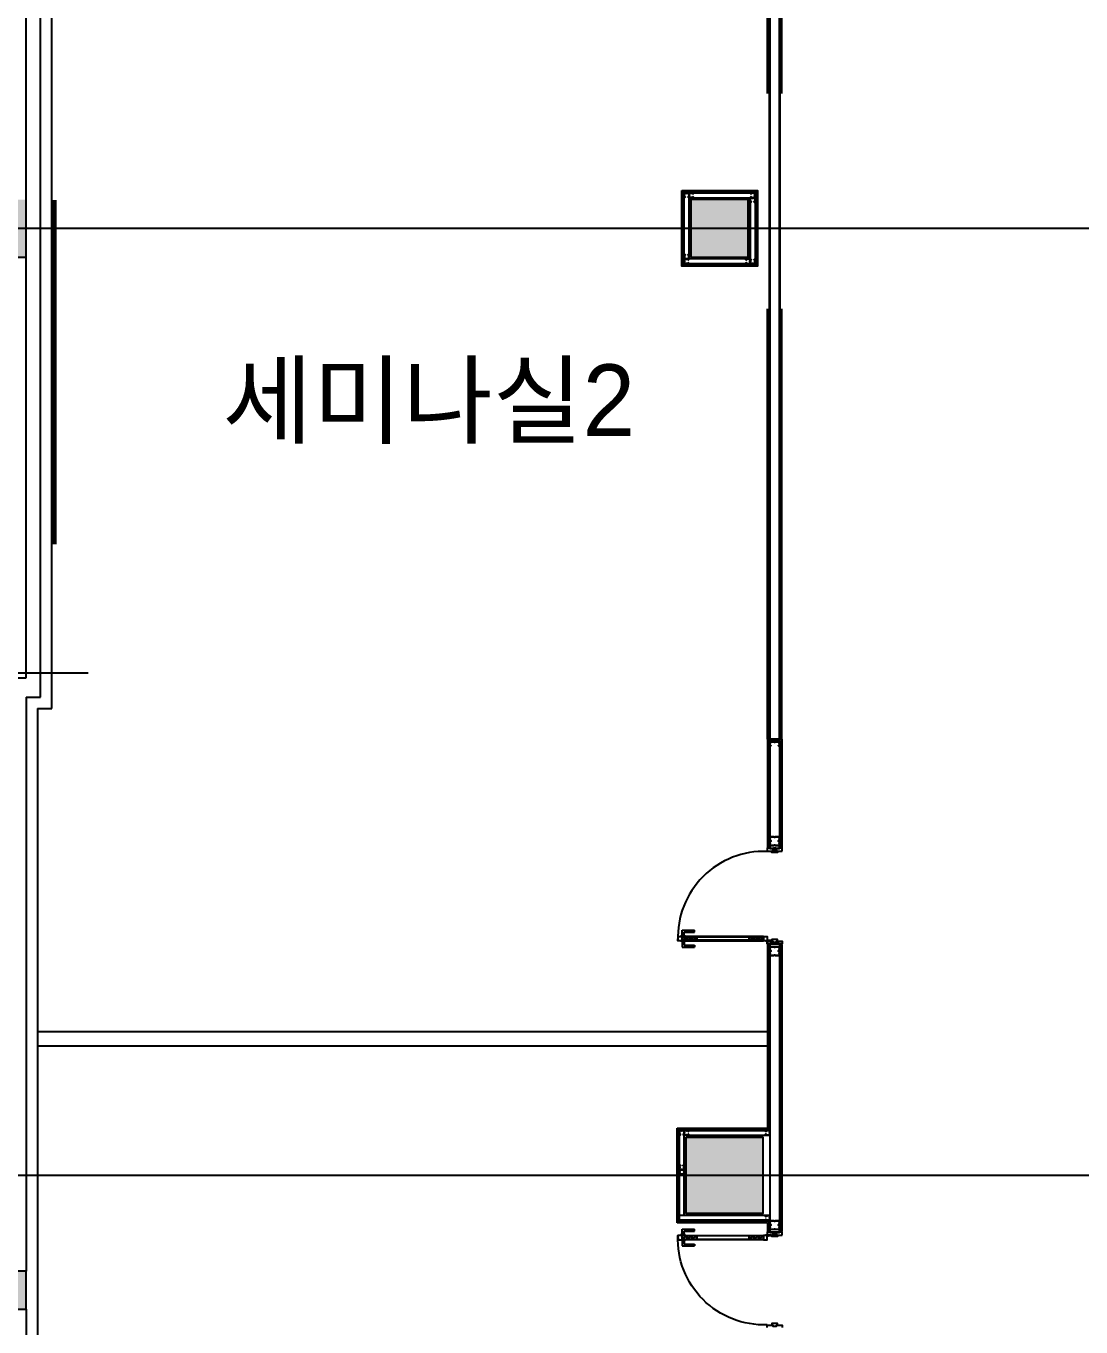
# Model space of a CAD drawing. Header units: metres. Extents: x 630750 to 860239, y 578133 to 726633.
# Drawn here: x 681554 to 692581, y 657725 to 671325 of the extents above; entities that cross this region are included whole.
import ezdxf

# ---------------------------------------------------------------- set-up
doc = ezdxf.new("R2010")
doc.units = ezdxf.units.M
doc.header["$LTSCALE"] = 300
for name, pattern in [('Dashed', [0.75, 0.5, -0.25]), ('DASHED2', [0.375, 0.25, -0.125]), ('HIDDEN', [2, 1, -1]), ('업무시설_xr-base$0$CONTINOUS', [0])]:
    doc.linetypes.add(name, pattern=pattern)
for name, color, linetype in [('A-CEN-1', 1, 'Continuous'), ('A-CON', 2, 'Continuous'), ('A-TXT', 3, 'Continuous'), ('A-WAL-BLK', 3, 'Continuous'), ('A-WAL-DW', 7, 'Continuous'), ('A-WALL-CONC', 2, 'Continuous'), ('F-DOOR_FRAME', 4, 'Continuous'), ('KUK-DOOR', 4, 'Continuous'), ('KUK-DOOR-FRAME', 4, 'Continuous'), ('KUK-DRYWALL', 4, 'Continuous'), ('KUK-F-천정라인', 8, 'DASHED2'), ('kuk-finish', 43, 'Continuous'), ('KUK-WINDOW', 4, 'Continuous'), ('KUK-석고보드', 201, 'Continuous')]:
    doc.layers.add(name, color=color, linetype=linetype)
doc.styles.add('돋움', font='')
doc.styles.get('돋움').set_extended_font_data('Dotum')

# ---------------------------------------------------------------- blocks, each defined once
blk = doc.blocks.new('힌지')
at = {"layer": 'F-DOOR_FRAME', "color": 175}
for p, q in [((444294, 289040, 0), (444262, 289040, 0)), ((444294, 289040, 0), (444262, 289040, 0)), ((444278, 289049, 0), (444278, 289021, 0))]:
    blk.add_line(p, q, dxfattribs=at)
at = {"layer": 'F-DOOR_FRAME', "color": 175, "elevation": 0}
for points in [[(444276, 289042), (444276, 289077), (444273, 289077), (444273, 289042), (444271, 289035, -0.190658), (444275, 289039)], [(444282, 289042), (444282, 289077), (444279, 289077), (444279, 289042), (444280, 289039, -0.190658), (444285, 289035)]]:
    blk.add_lwpolyline(points, format="xyb", close=True, dxfattribs=at)
at = {"layer": 'F-DOOR_FRAME', "color": 175}
blk.add_circle((444278, 289035, 0), 8, dxfattribs=at)
blk = doc.blocks.new('VIP화장실도어-1000')
at = {"layer": 'KUK-DOOR', "color": 1}
for p, q in [((1257083, 575369, 0), (1257118, 575419, 0)), ((1257083, 575319, 0), (1257118, 575369, 0)), ((1257083, 575269, 0), (1257118, 575319, 0)), ((1257083, 574671, 0), (1257118, 574721, 0)), ((1257083, 574621, 0), (1257118, 574671, 0)), ((1257083, 574571, 0), (1257118, 574621, 0))]:
    blk.add_line(p, q, dxfattribs=at)
at = {"layer": 'KUK-DOOR', "color": 6}
for p, q in [((1257013, 574569, 0), (1257013, 574699, 0)), ((1257033, 574699, 0), (1257013, 574699, 0)), ((1257033, 574589, 0), (1257033, 574699, 0)), ((1257073, 574604, 0), (1257073, 574553, 0)), ((1257078, 574604, 0), (1257073, 574604, 0)), ((1257123, 574604, -6433), (1257128, 574604, -6433)), ((1257128, 574604, -6433), (1257128, 574553, -6433)), ((1257168, 574589, -6433), (1257168, 574699, -6433)), ((1257168, 574699, -6433), (1257188, 574699, -6433)), ((1257188, 574569, -6433), (1257188, 574699, -6433)), ((1257073, 574569, 0), (1257013, 574569, 0)), ((1257073, 574589, 0), (1257033, 574589, 0)), ((1257073, 574553, 0), (1257078, 574553, 6433)), ((1257128, 574553, -6433), (1257123, 574553, 0)), ((1257128, 574589, -6433), (1257168, 574589, -6433)), ((1257128, 574569, -6433), (1257188, 574569, -6433))]:
    blk.add_line(p, q, dxfattribs=at)
at = {"layer": 'KUK-DOOR', "color": 251}
for p, q in [((1257078, 574604, 0), (1257073, 574604, 0)), ((1257078, 574602, 0), (1257073, 574602, 0)), ((1257078, 574601, 0), (1257073, 574601, 0)), ((1257123, 574604, -6433), (1257128, 574604, -6433)), ((1257123, 574602, -6433), (1257128, 574602, -6433)), ((1257123, 574601, -6433), (1257128, 574601, -6433)), ((1257078, 574598, 0), (1257073, 574598, 0)), ((1257078, 574594, 0), (1257073, 574594, 0)), ((1257078, 574588, 0), (1257073, 574588, 0)), ((1257078, 574570, 0), (1257073, 574570, 0)), ((1257078, 574564, 0), (1257073, 574564, 0)), ((1257078, 574559, 0), (1257073, 574559, 0)), ((1257078, 574556, 0), (1257073, 574556, 0)), ((1257078, 574555, 0), (1257073, 574555, 0)), ((1257123, 574598, -6433), (1257128, 574598, -6433)), ((1257123, 574594, -6433), (1257128, 574594, -6433)), ((1257123, 574588, -6433), (1257128, 574588, -6433)), ((1257123, 574570, -6433), (1257128, 574570, -6433)), ((1257123, 574564, -6433), (1257128, 574564, -6433)), ((1257123, 574559, -6433), (1257128, 574559, -6433)), ((1257123, 574556, -6433), (1257128, 574556, -6433)), ((1257123, 574555, -6433), (1257128, 574555, -6433))]:
    blk.add_line(p, q, dxfattribs=at)
at = {"layer": 'KUK-DOOR', "color": 8}
blk.add_line((1257083, 574721, 0), (1257118, 574721, 0), dxfattribs=at)
at = {"layer": 'KUK-DOOR', "color": 7, "elevation": 0}
for points in [[(1257123, 575419), (1257078, 575419), (1257078, 575459), (1257082, 575459), (1257082, 575459), (1257123, 575459), (1257123, 575419)], [(1257078, 575419), (1257078, 574571)], [(1257123, 574571), (1257123, 575419)], [(1257123, 574534), (1257123, 574525), (1257078, 574528), (1257078, 574571), (1257123, 574571), (1257123, 574534)]]:
    blk.add_lwpolyline(points, dxfattribs=at)
at = {"layer": 'KUK-DOOR', "color": 1, "elevation": 0}
blk.add_lwpolyline([(1257123, 575419), (1257083, 575419)], dxfattribs=at)
for points in [[(1257083, 575369), (1257083, 575419), (1257118, 575419), (1257118, 575369)], [(1257083, 575319), (1257083, 575369), (1257118, 575369), (1257118, 575319)], [(1257083, 575269), (1257083, 575319), (1257118, 575319), (1257118, 575269)], [(1257083, 574721), (1257083, 575269), (1257118, 575269), (1257118, 574721)], [(1257083, 574671), (1257083, 574721), (1257118, 574721), (1257118, 574671)], [(1257083, 574621), (1257083, 574671), (1257118, 574671), (1257118, 574621)], [(1257083, 574571), (1257083, 574621), (1257118, 574621), (1257118, 574571)]]:
    blk.add_lwpolyline(points, close=True, dxfattribs=at)
at = {"layer": 'KUK-DOOR', "color": 1}
blk.add_arc((1257089, 575425, 0), 901, 177.8483, 272.1517, dxfattribs=at)
blk = doc.blocks.new('con1')
at = {"layer": 'A-WALL-CONC', "linetype": '업무시설_xr-base$0$CONTINOUS'}
h = blk.add_hatch(color=253, dxfattribs=at)
h.dxf.hatch_style = 1
h.paths.add_polyline_path([(-374646, -269622), (-374446, -269622), (-374446, -269722), (-371796, -269722), (-371796, -267322), (-373346, -267322), (-373346, -267122), (-371796, -267122), (-371796, -260922), (-374446, -260922), (-374446, -267122), (-374346, -267122), (-374346, -267322), (-374446, -267322), (-374446, -268622), (-374646, -268622), (-374646, -260722), (-371596, -260722), (-371596, -269922), (-374646, -269922)], flags=17)
h.paths.add_polyline_path([(-391746, -248122), (-391746, -280472), (-393546, -280472), (-393546, -307972), (-398546, -307972), (-398546, -316999), (-351809, -331181), (-336470, -331181), (-334660, -325216), (-326598, -327662), (-326511, -327375), (-334860, -324841), (-335147, -325787), (-335530, -325670), (-335733, -326340), (-335350, -326456), (-336424, -329997), (-336807, -329881), (-337010, -330551), (-336628, -330667), (-336693, -330881), (-351764, -330881), (-352556, -330641), (-352397, -330114), (-353162, -329882), (-353322, -330408), (-362030, -327766), (-361870, -327240), (-362636, -327007), (-362795, -327534), (-374661, -323933), (-374501, -323407), (-375267, -323174), (-375427, -323701), (-380977, -322017), (-380817, -321490), (-381583, -321258), (-381742, -321784), (-392780, -318435), (-392649, -318004), (-393319, -317801), (-393362, -317945), (-397946, -316554), (-397946, -308572), (-393146, -308572), (-393146, -306522), (-391146, -306522), (-391146, -306122), (-392796, -306122), (-392796, -305522), (-393146, -305522), (-393146, -299422), (-391146, -299422), (-391146, -299022), (-393146, -299022), (-393146, -296322), (-392796, -296322), (-392796, -295622), (-393146, -295622), (-393146, -293122), (-391146, -293122), (-391146, -292722), (-393146, -292722), (-393146, -287472), (-391146, -287472), (-391146, -287072), (-393146, -287072), (-393146, -286422), (-392796, -286422), (-392796, -285722), (-393146, -285722), (-393146, -281172), (-392846, -281172), (-392846, -280872), (-391246, -280872), (-391246, -276472), (-391146, -276472), (-391146, -275872), (-391246, -275872), (-391246, -269872), (-391146, -269872), (-391146, -269272), (-391246, -269272), (-391246, -261372), (-391146, -261372), (-391146, -260772), (-391246, -260772), (-391246, -248722), (-391146, -248722), (-391146, -248622), (-384196, -248622), (-384196, -248722), (-383596, -248722), (-383596, -248622), (-374596, -248622), (-374596, -248722), (-373996, -248722), (-373996, -248622), (-364696, -248622), (-364696, -248722), (-364096, -248722), (-364096, -248622), (-354796, -248622), (-354796, -248722), (-354196, -248722), (-354196, -248622), (-344896, -248622), (-344896, -248722), (-344296, -248722), (-344296, -248622), (-334996, -248622), (-334996, -248722), (-334396, -248722), (-334396, -248622), (-325096, -248622), (-325096, -248722), (-324496, -248722), (-324496, -248622), (-318496, -248622), (-318496, -248722), (-317896, -248722), (-317896, -248622), (-309996, -248622), (-309996, -248722), (-309396, -248722), (-309396, -248622), (-302496, -248622), (-302496, -248722), (-301896, -248722), (-301896, -248522), (-299646, -248522), (-299646, -249472), (-302346, -249472), (-302346, -249672), (-299646, -249672), (-299646, -257472), (-302346, -257472), (-302346, -260722), (-302546, -260722), (-302546, -261422), (-302346, -261422), (-302346, -269222), (-302546, -269222), (-302546, -269922), (-302346, -269922), (-302346, -275822), (-302546, -275822), (-302546, -276522), (-302346, -276522), (-302346, -285722), (-302546, -285722), (-302546, -286422), (-302346, -286422), (-302346, -295622), (-302546, -295622), (-302546, -296322), (-302346, -296322), (-302346, -302072), (-302546, -302072), (-302546, -303072), (-302146, -303072), (-302146, -311972), (-302546, -311972), (-302546, -312972), (-302146, -312972), (-302146, -318572), (-302546, -318572), (-302546, -319572), (-302146, -319572), (-302146, -327072), (-302646, -327072), (-302646, -327872), (-302246, -327872), (-302246, -333872), (-302596, -333872), (-302596, -334572), (-302046, -334572), (-302046, -334903), (-302663, -334716), (-302721, -334907), (-301846, -335173), (-301846, -257872), (-299246, -257872), (-299246, -248122)])
h = blk.add_hatch(color=253, dxfattribs=at)
h.dxf.hatch_style = 1
h.paths.add_polyline_path([(-393546, -280472), (-393546, -307972), (-398546, -307972), (-398546, -316999), (-351809, -331181), (-336470, -331181), (-334660, -325216), (-326598, -327662), (-326511, -327375), (-334860, -324841), (-335147, -325787), (-335530, -325670), (-335733, -326340), (-335350, -326456), (-336424, -329997), (-336807, -329881), (-337010, -330551), (-336628, -330667), (-336693, -330881), (-351764, -330881), (-352556, -330641), (-352397, -330114), (-353162, -329882), (-353322, -330408), (-362030, -327766), (-361870, -327240), (-362636, -327007), (-362795, -327534), (-374661, -323933), (-374501, -323407), (-375267, -323174), (-375427, -323701), (-380977, -322017), (-380817, -321490), (-381583, -321258), (-381742, -321784), (-392780, -318435), (-392649, -318004), (-393319, -317801), (-393362, -317945), (-397946, -316554), (-397946, -308572), (-393146, -308572), (-393146, -306522), (-391146, -306522), (-391146, -306122), (-392796, -306122), (-392796, -305522), (-393146, -305522), (-393146, -299422), (-391146, -299422), (-391146, -299022), (-393146, -299022), (-393146, -296322), (-392796, -296322), (-392796, -295622), (-393146, -295622), (-393146, -293122), (-391146, -293122), (-391146, -292722), (-393146, -292722), (-393146, -287472), (-391146, -287472), (-391146, -287072), (-393146, -287072), (-393146, -286422), (-392796, -286422), (-392796, -285722), (-393146, -285722), (-393151, -281172), (-392846, -281172), (-392846, -280872), (-391246, -280872), (-391246, -276472), (-391146, -276472), (-391146, -275872), (-391246, -275872), (-391246, -269872), (-391146, -269872), (-391146, -269272), (-391246, -269272), (-391246, -261372), (-391146, -261372), (-391146, -260772), (-391246, -260772), (-391246, -248722), (-391146, -248722), (-391146, -248622), (-384196, -248622), (-384196, -248722), (-383596, -248722), (-383596, -248622), (-374596, -248622), (-374596, -248722), (-373996, -248722), (-373996, -248622), (-364696, -248622), (-364696, -248722), (-364096, -248722), (-364096, -248622), (-354796, -248622), (-354796, -248722), (-354196, -248722), (-354196, -248622), (-344896, -248622), (-344896, -248722), (-344296, -248722), (-344296, -248622), (-334996, -248622), (-334996, -248722), (-334396, -248722), (-334396, -248622), (-325096, -248622), (-325096, -248722), (-324496, -248722), (-324496, -248622), (-318496, -248622), (-318496, -248722), (-317896, -248722), (-317896, -248622), (-309996, -248622), (-309996, -248722), (-309396, -248722), (-309396, -248622), (-302496, -248622), (-302496, -248722), (-301896, -248722), (-301896, -248522), (-299646, -248522), (-299646, -249472), (-302346, -249472), (-302346, -249672), (-299646, -249672), (-299646, -257472), (-302346, -257472), (-302346, -260722), (-302546, -260722), (-302546, -261422), (-302346, -261422), (-302346, -269222), (-302546, -269222), (-302546, -269922), (-302346, -269922), (-302346, -275822), (-302546, -275822), (-302546, -276522), (-302346, -276522), (-302346, -285722), (-302546, -285722), (-302546, -286422), (-302346, -286422), (-302346, -295622), (-302546, -295622), (-302546, -296322), (-302346, -296322), (-302346, -302072), (-302546, -302072), (-302546, -303072), (-302146, -303072), (-302146, -311972), (-302546, -311972), (-302546, -312972), (-302146, -312972), (-302146, -318572), (-302546, -318572), (-302546, -319572), (-302146, -319572), (-302146, -327072), (-302646, -327072), (-302646, -327872), (-302246, -327872), (-302246, -333872), (-302596, -333872), (-302596, -334572), (-302046, -334572), (-302046, -334903), (-302663, -334716), (-302721, -334907), (-301846, -335173), (-301846, -257872), (-299246, -257872), (-299246, -248122), (-391746, -248122), (-391746, -280472)])
h = blk.add_hatch(color=253, dxfattribs=at)
h.dxf.hatch_style = 1
h.paths.add_polyline_path([(-302596, -253222), (-301896, -253222), (-301896, -253922), (-302596, -253922)])
h.paths.add_polyline_path([(-384246, -253222), (-383546, -253222), (-383546, -253922), (-384246, -253922)])
h.paths.add_polyline_path([(-335096, -253172), (-334296, -253172), (-334296, -253972), (-335096, -253972)])
h.paths.add_polyline_path([(-354896, -253172), (-354096, -253172), (-354096, -253972), (-354896, -253972)])
h.paths.add_polyline_path([(-374696, -253172), (-373896, -253172), (-373896, -253972), (-374696, -253972)])
h.paths.add_polyline_path([(-325196, -253172), (-324396, -253172), (-324396, -253972), (-325196, -253972)])
h.paths.add_polyline_path([(-364746, -253222), (-364046, -253222), (-364046, -253922), (-364746, -253922)])
h.paths.add_polyline_path([(-344946, -253222), (-344246, -253222), (-344246, -253922), (-344946, -253922)])
h.paths.add_polyline_path([(-310046, -253222), (-309346, -253222), (-309346, -253922), (-310046, -253922)])
h.paths.add_polyline_path([(-318596, -253172), (-317796, -253172), (-317796, -253972), (-318596, -253972)])
h.paths.add_polyline_path([(-384246, -310860), (-383446, -310860), (-383446, -311660), (-384246, -311660)])
h.paths.add_polyline_path([(-384246, -305472), (-383446, -305472), (-383446, -306272), (-384246, -306272)])
h.paths.add_polyline_path([(-384246, -295572), (-383446, -295572), (-383446, -296372), (-384246, -296372)])
h.paths.add_polyline_path([(-384196, -276472), (-383596, -276472), (-383596, -275872), (-384196, -275872)])
h.paths.add_polyline_path([(-384246, -285672), (-383446, -285672), (-383446, -286472), (-384246, -286472)])
h.paths.add_polyline_path([(-384296, -269172), (-383496, -269172), (-383496, -269972), (-384296, -269972)])
h.paths.add_polyline_path([(-384296, -260672), (-383496, -260672), (-383496, -261472), (-384296, -261472)])
h.paths.add_polyline_path([(-376996, -285572), (-376196, -285572), (-376196, -286372), (-376996, -286372)], flags=17)
h.paths.add_polyline_path([(-374696, -276572), (-373896, -276572), (-373896, -275772), (-374696, -275772)], flags=17)
h.paths.add_polyline_path([(-364696, -285772), (-364096, -285772), (-364096, -286372), (-364696, -286372)], flags=17)
h.paths.add_polyline_path([(-364796, -275772), (-363996, -275772), (-363996, -276572), (-364796, -276572)], flags=17)
edge = h.paths.add_edge_path(flags=16)
edge.add_arc((-376496, -295972), 450, 0, 360)
edge = h.paths.add_edge_path(flags=16)
edge.add_arc((-354496, -302572), 450, 0, 360)
edge = h.paths.add_edge_path(flags=16)
edge.add_arc((-364396, -295972), 350, 0, 360)
edge = h.paths.add_edge_path(flags=16)
edge.add_arc((-354496, -295972), 450, 0, 360)
edge = h.paths.add_edge_path(flags=16)
edge.add_arc((-344596, -302572), 350, 0, 360)
edge = h.paths.add_edge_path(flags=16)
edge.add_arc((-344596, -295972), 350, 0, 360)
edge = h.paths.add_edge_path(flags=16)
edge.add_arc((-364396, -302572), 350, 0, 360)
h.paths.add_polyline_path([(-375978, -305716), (-376744, -305483), (-376976, -306249), (-376210, -306481)], flags=17)
h.paths.add_polyline_path([(-378098, -312701), (-378863, -312469), (-379096, -313234), (-378330, -313467)], flags=16)
h.paths.add_polyline_path([(-354768, -312100), (-355533, -311867), (-355766, -312633), (-355000, -312865)], flags=17)
h.paths.add_polyline_path([(-347591, -314277), (-348357, -314045), (-348589, -314811), (-347823, -315043)], flags=17)
h.paths.add_polyline_path([(-349725, -321311), (-350491, -321078), (-350723, -321844), (-349958, -322076)], flags=17)
h.paths.add_polyline_path([(-359199, -318436), (-359964, -318204), (-360197, -318969), (-359431, -319202)], flags=17)
edge = h.paths.add_edge_path(flags=16)
edge.add_arc((-324746, -312472), 450, 0, 360)
h.paths.add_polyline_path([(-318596, -311972), (-317796, -311972), (-317796, -312972), (-318596, -312972)], flags=17)
edge = h.paths.add_edge_path(flags=16)
edge.add_arc((-335146, -312472), 350, 0, 360)
edge = h.paths.add_edge_path(flags=16)
edge.add_arc((-338617, -317419), 450, 0, 360)
h.paths.add_polyline_path([(-340252, -324185), (-341017, -323953), (-341250, -324719), (-340484, -324951)], flags=17)
edge = h.paths.add_edge_path(flags=17)
edge.add_arc((-324746, -319072), 450, 0, 360)
h.paths.add_polyline_path([(-318696, -318672), (-317696, -318672), (-317696, -319472), (-318696, -319472)], flags=17)
h.paths.add_polyline_path([(-310096, -327072), (-309296, -327072), (-309296, -327872), (-310096, -327872)])
h.paths.add_polyline_path([(-316096, -322372), (-316096, -325422), (-311308, -325422), (-311308, -325222), (-315896, -325222), (-315896, -322572), (-309696, -322572), (-309696, -325222), (-310308, -325222), (-310308, -325422), (-309496, -325422), (-309496, -322372)], flags=17)
edge = h.paths.add_edge_path(flags=17)
edge.add_arc((-324796, -327472), 400, 0, 360)
edge = h.paths.add_edge_path(flags=17)
edge.add_arc((-318196, -329272), 450, 0, 360)
h.paths.add_polyline_path([(-310096, -331472), (-309296, -331472), (-309296, -332272), (-310096, -332272)])
edge = h.paths.add_edge_path(flags=16)
edge.add_arc((-334696, -302572), 350, 0, 360)
edge = h.paths.add_edge_path(flags=17)
edge.add_arc((-334696, -286072), 350, 0, 360)
edge = h.paths.add_edge_path(flags=16)
edge.add_arc((-334696, -295972), 350, 0, 360)
edge = h.paths.add_edge_path(flags=17)
edge.add_arc((-344596, -286072), 450, 0, 360)
h.paths.add_polyline_path([(-318596, -295472), (-317796, -295472), (-317796, -296472), (-318596, -296472)], flags=17)
h.paths.add_polyline_path([(-318596, -302072), (-317796, -302072), (-317796, -303072), (-318596, -303072)], flags=17)
edge = h.paths.add_edge_path(flags=16)
edge.add_arc((-324796, -302572), 450, 0, 360)
edge = h.paths.add_edge_path(flags=16)
edge.add_arc((-324796, -295972), 450, 0, 360)
edge = h.paths.add_edge_path(flags=17)
edge.add_arc((-324796, -286072), 450, 0, 360)
edge = h.paths.add_edge_path(flags=17)
edge.add_arc((-334696, -276172), 450, 0, 360)
edge = h.paths.add_edge_path(flags=17)
edge.add_arc((-344596, -276172), 450, 0, 360)
h.paths.add_polyline_path([(-318596, -275772), (-317796, -275772), (-317796, -276572), (-318596, -276572)], flags=17)
h.paths.add_polyline_path([(-318596, -285672), (-317796, -285672), (-317796, -286472), (-318596, -286472)], flags=17)
edge = h.paths.add_edge_path(flags=17)
edge.add_arc((-324796, -276172), 450, 0, 360)
h.paths.add_polyline_path([(-364796, -260672), (-363996, -260672), (-363996, -261472), (-364796, -261472)])
h.paths.add_polyline_path([(-364796, -269172), (-363996, -269172), (-363996, -269972), (-364796, -269972)], flags=17)
h.paths.add_polyline_path([(-325196, -269172), (-324396, -269172), (-324396, -269972), (-325196, -269972)], flags=17)
h.paths.add_polyline_path([(-310846, -260722), (-310046, -260722), (-310046, -261522), (-310846, -261522)], flags=17)
h.paths.add_polyline_path([(-325196, -260672), (-324396, -260672), (-324396, -261472), (-325196, -261472)])
h.paths.add_polyline_path([(-335096, -260672), (-334296, -260672), (-334296, -261472), (-335096, -261472)])
h.paths.add_polyline_path([(-344996, -260672), (-344196, -260672), (-344196, -261472), (-344996, -261472)])
h.paths.add_polyline_path([(-354896, -260672), (-354096, -260672), (-354096, -261472), (-354896, -261472)])
h.paths.add_polyline_path([(-354896, -269172), (-354096, -269172), (-354096, -269972), (-354896, -269972)], flags=17)
h.paths.add_polyline_path([(-344996, -269172), (-344196, -269172), (-344196, -269972), (-344996, -269972)], flags=17)
h.paths.add_polyline_path([(-335096, -269172), (-334296, -269172), (-334296, -269972), (-335096, -269972)], flags=17)
h.paths.add_polyline_path([(-310146, -275772), (-309346, -275772), (-309346, -276572), (-310146, -276572)])
h.paths.add_polyline_path([(-310146, -269172), (-309346, -269172), (-309346, -269972), (-310146, -269972)])
h.paths.add_polyline_path([(-309946, -312172), (-309346, -312172), (-309346, -312772), (-309946, -312772)], flags=17)
h.paths.add_polyline_path([(-309946, -302272), (-309346, -302272), (-309346, -302872), (-309946, -302872)], flags=17)
h.paths.add_polyline_path([(-310146, -295572), (-309346, -295572), (-309346, -296372), (-310146, -296372)])
h.paths.add_polyline_path([(-310146, -285672), (-309346, -285672), (-309346, -286472), (-310146, -286472)])
h.paths.add_polyline_path([(-366407, -311180), (-366585, -311089), (-367173, -312249), (-366994, -312339)], flags=16)
h.paths.add_polyline_path([(-367582, -313499), (-367761, -313408), (-368303, -314479), (-368125, -314569)], flags=16)
h.paths.add_polyline_path([(-374501, -323407), (-375267, -323174), (-375499, -323940), (-374734, -324172)], flags=17)
h.paths.add_polyline_path([(-380817, -321490), (-381583, -321258), (-381815, -322024), (-381049, -322256)])
h.paths.add_polyline_path([(-319505, -329605), (-319563, -329797), (-318587, -330093), (-318529, -329901)], flags=17)
h.paths.add_polyline_path([(-317400, -330244), (-317458, -330435), (-316482, -330732), (-316423, -330540)], flags=17)
h.paths.add_polyline_path([(-315294, -330883), (-315352, -331074), (-314376, -331370), (-314318, -331179)], flags=17)
h.paths.add_polyline_path([(-313189, -331522), (-313247, -331713), (-312271, -332009), (-312213, -331818)], flags=17)
h.paths.add_polyline_path([(-311084, -332161), (-311142, -332352), (-310166, -332648), (-310108, -332457)], flags=17)
h.paths.add_polyline_path([(-308979, -332799), (-309037, -332991), (-308061, -333287), (-308003, -333096)])
h.paths.add_polyline_path([(-306873, -333438), (-306932, -333630), (-305955, -333926), (-305897, -333734)])
h.paths.add_polyline_path([(-321610, -328966), (-321668, -329158), (-320692, -329454), (-320634, -329263)], flags=17)
h.paths.add_polyline_path([(-304768, -334077), (-304826, -334268), (-303850, -334565), (-303792, -334373)])
h.paths.add_polyline_path([(-366380, -308837), (-366525, -309124), (-365780, -309502), (-365997, -309930), (-365819, -310020), (-365282, -308961), (-368993, -307835), (-369051, -308027), (-368955, -308056), (-369303, -309204), (-369399, -309175), (-369457, -309366), (-369362, -309396), (-371191, -315424), (-373727, -314655), (-371897, -308626), (-370414, -309076), (-370356, -308885), (-371839, -308435), (-371491, -307286), (-370008, -307736), (-369950, -307545), (-371624, -307037), (-373976, -314788), (-369001, -316298), (-368713, -315729), (-368891, -315638), (-369104, -316057), (-370999, -315482), (-368764, -308114)], flags=17)
edge = h.paths.add_edge_path()
edge.add_line((-317996, -269122), (-318196, -269122))
edge.add_line((-318196, -266622), (-317996, -266622))
edge.add_line((-318196, -265972), (-318196, -266622))
edge.add_line((-318196, -269122), (-318196, -269672))
edge.add_line((-317996, -269472), (-317996, -269122))
edge.add_line((-317996, -266622), (-317996, -265972))
edge.add_line((-317071, -260922), (-317071, -260722))
edge.add_line((-317071, -260722), (-314896, -260722))
edge.add_line((-314896, -260722), (-314896, -260922))
edge.add_line((-314896, -260922), (-317071, -260922))
edge.add_line((-318196, -265972), (-321996, -265972))
edge.add_line((-321996, -265972), (-321996, -262022))
edge.add_line((-321996, -262022), (-321796, -262022))
edge.add_line((-321796, -262022), (-321796, -262922))
edge.add_line((-321796, -262922), (-321696, -262922))
edge.add_line((-321696, -262922), (-321696, -263122))
edge.add_line((-321696, -263122), (-321796, -263122))
edge.add_line((-321796, -263122), (-321796, -265772))
edge.add_line((-321796, -265772), (-314196, -265772))
edge.add_line((-314196, -265772), (-314196, -263122))
edge.add_line((-314196, -263122), (-320696, -263122))
edge.add_line((-320696, -263122), (-320696, -262922))
edge.add_line((-320696, -262922), (-319546, -262922))
edge.add_line((-319546, -262922), (-319546, -260922))
edge.add_line((-319546, -260922), (-321796, -260922))
edge.add_line((-321796, -260922), (-321796, -261022))
edge.add_line((-321796, -261022), (-321996, -261022))
edge.add_line((-321996, -261022), (-321996, -260722))
edge.add_line((-321996, -260722), (-317771, -260722))
edge.add_line((-317771, -260722), (-317771, -260922))
edge.add_line((-317996, -269472), (-314196, -269472))
edge.add_line((-314196, -269472), (-314196, -265972))
edge.add_line((-314196, -265972), (-317996, -265972))
edge.add_line((-317771, -260922), (-319346, -260922))
edge.add_line((-319346, -260922), (-319346, -262922))
edge.add_line((-319346, -262922), (-314196, -262922))
edge.add_line((-314196, -262922), (-314196, -260722))
edge.add_line((-314196, -260722), (-313996, -260722))
edge.add_line((-313996, -260722), (-313996, -269672))
edge.add_line((-313996, -269672), (-318196, -269672))
edge.add_line((-309346, -286472), (-309346, -312772))
edge.add_line((-309546, -302872), (-309546, -312172))
edge.add_line((-309546, -296372), (-309546, -302272))
edge.add_line((-309546, -286472), (-309546, -295572))
edge.add_line((-375427, -323701), (-380977, -322017))
edge.add_line((-334860, -324841), (-335147, -325787))
edge.add_line((-334660, -325216), (-334860, -325874))
edge.add_line((-324796, -328209), (-324796, -327872))
edge.add_line((-324596, -328060), (-324596, -327819))
edge.add_line((-324796, -328209), (-322797, -328815))
edge.add_line((-322797, -328815), (-322739, -328624))
edge.add_line((-322739, -328624), (-324596, -328060))
edge.add_line((-337531, -334677), (-338201, -334474))
edge.add_line((-338201, -334474), (-338404, -335144))
edge.add_line((-338404, -335144), (-337734, -335347))
edge.add_line((-337734, -335347), (-337531, -334677))
edge = h.paths.add_edge_path()
edge.add_line((-339858, -323400), (-339800, -323209))
edge.add_line((-339800, -323209), (-337930, -317052))
edge.add_line((-337930, -317052), (-338217, -316965))
edge.add_line((-338217, -316965), (-338268, -317133))
edge.add_arc((-338617, -317419), 450, -73.1135, 39.3318, ccw=False)
edge.add_line((-338486, -317849), (-340145, -323313))
edge.add_line((-340145, -323313), (-339858, -323400))
at = {"layer": 'A-CON'}
for points in [[(-393146, -287472), (-391146, -287472), (-391146, -287072), (-393146, -287072)], [(-391246, -276472), (-391146, -276472), (-391146, -275872)]]:
    blk.add_lwpolyline(points, dxfattribs=at)
for points in [[(-384196, -276472), (-383596, -276472), (-383596, -275872), (-384196, -275872)], [(-384246, -285672), (-383446, -285672), (-383446, -286472), (-384246, -286472)]]:
    blk.add_lwpolyline(points, close=True, dxfattribs=at)
at = {"layer": 'A-WALL-CONC', "color": 2, "linetype": 'Dashed', "ltscale": 100}
for p, q in [((-391146, -287072), (-393146, -287072)), ((-391146, -287472), (-391146, -287072)), ((-393146, -287472), (-391146, -287472))]:
    blk.add_line(p, q, dxfattribs=at)

msp = doc.modelspace()

# ---------------------------------------------------------------- linework, layer by layer
at = {"layer": 'A-CEN-1', "linetype": 'Continuous'}
for p, q in [((796986.4, 669210.2), (657202.6, 669210.2)), ((682204.4, 664560.2), (657202.6, 664560.2)), ((682204.4, 664560.2), (657202.6, 664560.2)), ((796986.4, 659310.2), (657202.6, 659310.2))]:
    msp.add_line(p, q, dxfattribs=at)
at = {"layer": 'A-CON'}
for points in [[(688504.4, 668910.2), (689104.4, 668910.2), (689104.4, 669510.2), (688504.4, 669510.2)], [(688454.4, 659710.2), (689254.4, 659710.2), (689254.4, 658910.2), (688454.4, 658910.2)]]:
    msp.add_lwpolyline(points, close=True, dxfattribs=at)
at = {"layer": 'A-WAL-BLK'}
for p, q in [((681554.4, 664510.2), (681554.4, 696660.2)), ((681704.4, 664310.2), (681704.4, 696510.2)), ((681354.4, 664510.2), (681554.4, 664510.2)), ((681554.4, 664310.2), (681704.4, 664310.2)), ((681554.4, 664310.2), (681554.4, 658310.2)), ((681554.4, 657910.2), (681554.4, 652660.2))]:
    msp.add_line(p, q, dxfattribs=at)
at = {"layer": 'A-WAL-DW'}
for p, q in [((681824.4, 664190.2), (681824.4, 696410.2)), ((681674.4, 664190.2), (681674.4, 639110.2)), ((681674.4, 664190.2), (681824.4, 664190.2))]:
    msp.add_line(p, q, dxfattribs=at)
at = {"layer": 'A-WAL-DW', "color": 9}
for p, q in [((689304.4, 660810.2), (681674.4, 660810.2)), ((689304.4, 660660.2), (681674.4, 660660.2))]:
    msp.add_line(p, q, dxfattribs=at)
at = {"layer": 'KUK-DOOR-FRAME'}
for points in [[(689456.4, 662699.2), (689456.4, 662699.2), (689456.4, 662699.2), (689456.4, 662699.2), (689456.4, 662699.2), (689456.4, 662723.2), (689456.4, 662729.2), (689452.9, 662729.2), (689426.4, 662729.2), (689426.4, 662724.2), (689391.4, 662724.2), (689391.4, 662729.2), (689367.4, 662729.2), (689367.4, 662724.2), (689332.4, 662724.2), (689332.4, 662729.2), (689302.4, 662729.2), (689302.4, 662723.2), (689302.4, 662723.2), (689302.4, 662699.2), (689360.4, 662699.2), (689360.4, 662709.2), (689398.4, 662709.2), (689398.4, 662699.2), (689456.4, 662699.2)], [(689456.4, 661759.2), (689456.4, 661759.2), (689456.4, 661759.2), (689456.4, 661759.2), (689456.4, 661759.2), (689456.4, 661735.2), (689456.4, 661729.2), (689452.9, 661729.2), (689426.4, 661729.2), (689426.4, 661734.2), (689391.4, 661734.2), (689391.4, 661729.2), (689367.4, 661729.2), (689367.4, 661734.2), (689332.4, 661734.2), (689332.4, 661729.2), (689302.4, 661729.2), (689302.4, 661735.2), (689302.4, 661735.2), (689302.4, 661759.2), (689360.4, 661759.2), (689360.4, 661749.2), (689398.4, 661749.2), (689398.4, 661759.2), (689456.4, 661759.2)], [(689456.4, 658685.2), (689456.4, 658685.2), (689456.4, 658685.2), (689456.4, 658685.2), (689456.4, 658685.2), (689456.4, 658709.2), (689456.4, 658715.2), (689452.9, 658715.2), (689426.4, 658715.2), (689426.4, 658710.2), (689391.4, 658710.2), (689391.4, 658715.2), (689367.4, 658715.2), (689367.4, 658710.2), (689332.4, 658710.2), (689332.4, 658715.2), (689302.4, 658715.2), (689302.4, 658709.2), (689302.4, 658709.2), (689302.4, 658685.2), (689360.4, 658685.2), (689360.4, 658695.2), (689398.4, 658695.2), (689398.4, 658685.2), (689456.4, 658685.2)], [(689302.4, 657721.2), (689302.4, 657745.2), (689360.4, 657745.2), (689360.4, 657735.2), (689398.4, 657735.2), (689398.4, 657745.2), (689456.4, 657745.2)], [(689456.4, 657745.2), (689456.4, 657745.2), (689456.4, 657745.2), (689456.4, 657745.2), (689456.4, 657745.2), (689456.4, 657721.2)]]:
    msp.add_lwpolyline(points, dxfattribs=at)
at = {"layer": 'KUK-DOOR-FRAME', "extrusion": (1.80681e-09, 0, 1)}
for points in [[(689398.4, 662709.2), (689398.4, 662699.2), (689408.4, 662699.2), (689408.4, 662684.2), (689350.4, 662684.2), (689350.4, 662699.2), (689360.4, 662699.2), (689360.4, 662709.2), (689398.4, 662709.2)], [(689398.4, 661749.2), (689398.4, 661759.2), (689408.4, 661759.2), (689408.4, 661774.2), (689350.4, 661774.2), (689350.4, 661759.2), (689360.4, 661759.2), (689360.4, 661749.2), (689398.4, 661749.2)], [(689398.4, 658695.2), (689398.4, 658685.2), (689408.4, 658685.2), (689408.4, 658670.2), (689350.4, 658670.2), (689350.4, 658685.2), (689360.4, 658685.2), (689360.4, 658695.2), (689398.4, 658695.2)], [(689398.4, 657735.2), (689398.4, 657745.2), (689408.4, 657745.2), (689408.4, 657760.2), (689350.4, 657760.2), (689350.4, 657745.2), (689360.4, 657745.2), (689360.4, 657735.2), (689398.4, 657735.2)]]:
    msp.add_lwpolyline(points, dxfattribs=at)
at = {"layer": 'KUK-DRYWALL'}
for p, q in [((688484.4, 668890.2), (688484.4, 669580.2)), ((688484.4, 669530.2), (689174.4, 669530.2)), ((689124.4, 669530.2), (689124.4, 668840.2)), ((689124.4, 668890.2), (688434.4, 668890.2)), ((689329.4, 663844.2), (689329.4, 662729.2)), ((689429.4, 663844.2), (689329.4, 663844.2)), ((689429.4, 663844.2), (689429.4, 662729.2)), ((689329.4, 661729.2), (689329.4, 658715.2)), ((689429.4, 661729.2), (689429.4, 658715.2)), ((688384.4, 659780.2), (689329.4, 659780.2)), ((688384.4, 658840.2), (688384.4, 659780.2)), ((688434.4, 658890.2), (688434.4, 659780.2)), ((688434.4, 659730.2), (689329.4, 659730.2)), ((689329.4, 658890.2), (688384.4, 658890.2)), ((689329.4, 658840.2), (688384.4, 658840.2))]:
    msp.add_line(p, q, dxfattribs=at)
msp.add_lwpolyline([(688434.4, 669580.2), (689174.4, 669580.2), (689174.4, 668840.2), (688434.4, 668840.2)], close=True, dxfattribs=at)
at = {"layer": 'KUK-DRYWALL', "color": 8}
for points in [[(688474.4, 669536.2), (688474.4, 669535.2), (688484.4, 669535.2), (688484.4, 669555.2, -1), (688484.4, 669560.2), (688484.4, 669580.2), (688465.9, 669580.2, -0.5899975), (688452.9, 669580.2), (688434.4, 669580.2), (688434.4, 669560.2, -1), (688434.4, 669555.2), (688434.4, 669535.2), (688444.4, 669535.2), (688444.4, 669540.2), (688443.4, 669540.2), (688443.4, 669536.2), (688435.4, 669536.2), (688435.4, 669554.4, 0.745356), (688435.4, 669561.1), (688435.4, 669579.2), (688452.3, 669579.2, 0.5427831), (688466.5, 669579.2), (688483.4, 669579.2), (688483.4, 669561.1, 0.745356), (688483.4, 669554.4), (688483.4, 669536.2), (688475.4, 669536.2), (688475.4, 669540.2), (688474.4, 669540.2), (688474.4, 669535.2)], [(688528.4, 669570.2), (688529.4, 669570.2), (688529.4, 669580.2), (688509.4, 669580.2, -1), (688504.4, 669580.2), (688484.4, 669580.2), (688484.4, 669561.7, -0.5899975), (688484.4, 669548.7), (688484.4, 669530.2), (688504.4, 669530.2, -1), (688509.4, 669530.2), (688529.4, 669530.2), (688529.4, 669540.2), (688524.4, 669540.2), (688524.4, 669539.2), (688528.4, 669539.2), (688528.4, 669531.2), (688510.2, 669531.2, 0.745356), (688503.5, 669531.2), (688485.4, 669531.2), (688485.4, 669548.2, 0.5427831), (688485.4, 669562.3), (688485.4, 669579.2), (688503.5, 669579.2, 0.745356), (688510.2, 669579.2), (688528.4, 669579.2), (688528.4, 669571.2), (688524.4, 669571.2), (688524.4, 669570.2), (688529.4, 669570.2)], [(689164.4, 669486.2), (689164.4, 669485.2), (689174.4, 669485.2), (689174.4, 669505.2, -1), (689174.4, 669510.2), (689174.4, 669530.2), (689155.9, 669530.2, -0.5899975), (689142.9, 669530.2), (689124.4, 669530.2), (689124.4, 669510.2, -1), (689124.4, 669505.2), (689124.4, 669485.2), (689134.4, 669485.2), (689134.4, 669490.2), (689133.4, 669490.2), (689133.4, 669486.2), (689125.4, 669486.2), (689125.4, 669504.4, 0.745356), (689125.4, 669511.1), (689125.4, 669529.2), (689142.3, 669529.2, 0.5427831), (689156.5, 669529.2), (689173.4, 669529.2), (689173.4, 669511.1, 0.745356), (689173.4, 669504.4), (689173.4, 669486.2), (689165.4, 669486.2), (689165.4, 669490.2), (689164.4, 669490.2), (689164.4, 669485.2)], [(689130.4, 669570.2), (689129.4, 669570.2), (689129.4, 669580.2), (689149.4, 669580.2, 1), (689154.4, 669580.2), (689174.4, 669580.2), (689174.4, 669561.7, 0.5899975), (689174.4, 669548.7), (689174.4, 669530.2), (689154.4, 669530.2, 1), (689149.4, 669530.2), (689129.4, 669530.2), (689129.4, 669540.2), (689134.4, 669540.2), (689134.4, 669539.2), (689130.4, 669539.2), (689130.4, 669531.2), (689148.5, 669531.2, -0.745356), (689155.2, 669531.2), (689173.4, 669531.2), (689173.4, 669548.2, -0.5427831), (689173.4, 669562.3), (689173.4, 669579.2), (689155.2, 669579.2, -0.745356), (689148.5, 669579.2), (689130.4, 669579.2), (689130.4, 669571.2), (689134.4, 669571.2), (689134.4, 669570.2), (689129.4, 669570.2)], [(688474.4, 668934.2), (688474.4, 668935.2), (688484.4, 668935.2), (688484.4, 668915.2, 1), (688484.4, 668910.2), (688484.4, 668890.2), (688465.9, 668890.2, 0.5899975), (688452.9, 668890.2), (688434.4, 668890.2), (688434.4, 668910.2, 1), (688434.4, 668915.2), (688434.4, 668935.2), (688444.4, 668935.2), (688444.4, 668930.2), (688443.4, 668930.2), (688443.4, 668934.2), (688435.4, 668934.2), (688435.4, 668916.1, -0.745356), (688435.4, 668909.4), (688435.4, 668891.2), (688452.3, 668891.2, -0.5427831), (688466.5, 668891.2), (688483.4, 668891.2), (688483.4, 668909.4, -0.745356), (688483.4, 668916.1), (688483.4, 668934.2), (688475.4, 668934.2), (688475.4, 668930.2), (688474.4, 668930.2), (688474.4, 668935.2)], [(688478.4, 668880.2), (688479.4, 668880.2), (688479.4, 668890.2), (688459.4, 668890.2, -1), (688454.4, 668890.2), (688434.4, 668890.2), (688434.4, 668871.7, -0.5899975), (688434.4, 668858.7), (688434.4, 668840.2), (688454.4, 668840.2, -1), (688459.4, 668840.2), (688479.4, 668840.2), (688479.4, 668850.2), (688474.4, 668850.2), (688474.4, 668849.2), (688478.4, 668849.2), (688478.4, 668841.2), (688460.2, 668841.2, 0.745356), (688453.5, 668841.2), (688435.4, 668841.2), (688435.4, 668858.2, 0.5427831), (688435.4, 668872.3), (688435.4, 668889.2), (688453.5, 668889.2, 0.745356), (688460.2, 668889.2), (688478.4, 668889.2), (688478.4, 668881.2), (688474.4, 668881.2), (688474.4, 668880.2), (688479.4, 668880.2)], [(689080.4, 668880.2), (689079.4, 668880.2), (689079.4, 668890.2), (689099.4, 668890.2, 1), (689104.4, 668890.2), (689124.4, 668890.2), (689124.4, 668871.7, 0.5899975), (689124.4, 668858.7), (689124.4, 668840.2), (689104.4, 668840.2, 1), (689099.4, 668840.2), (689079.4, 668840.2), (689079.4, 668850.2), (689084.4, 668850.2), (689084.4, 668849.2), (689080.4, 668849.2), (689080.4, 668841.2), (689098.5, 668841.2, -0.745356), (689105.2, 668841.2), (689123.4, 668841.2), (689123.4, 668858.2, -0.5427831), (689123.4, 668872.3), (689123.4, 668889.2), (689105.2, 668889.2, -0.745356), (689098.5, 668889.2), (689080.4, 668889.2), (689080.4, 668881.2), (689084.4, 668881.2), (689084.4, 668880.2), (689079.4, 668880.2)], [(689164.4, 668884.2), (689164.4, 668885.2), (689174.4, 668885.2), (689174.4, 668865.2, 1), (689174.4, 668860.2), (689174.4, 668840.2), (689155.9, 668840.2, 0.5899975), (689142.9, 668840.2), (689124.4, 668840.2), (689124.4, 668860.2, 1), (689124.4, 668865.2), (689124.4, 668885.2), (689134.4, 668885.2), (689134.4, 668880.2), (689133.4, 668880.2), (689133.4, 668884.2), (689125.4, 668884.2), (689125.4, 668866.1, -0.745356), (689125.4, 668859.4), (689125.4, 668841.2), (689142.3, 668841.2, -0.5427831), (689156.5, 668841.2), (689173.4, 668841.2), (689173.4, 668859.4, -0.745356), (689173.4, 668866.1), (689173.4, 668884.2), (689165.4, 668884.2), (689165.4, 668880.2), (689164.4, 668880.2), (689164.4, 668885.2)], [(689419.4, 663800.2), (689419.4, 663799.2), (689429.4, 663799.2), (689429.4, 663819.2, -1), (689429.4, 663824.2), (689429.4, 663844.2), (689385.9, 663844.2, -0.5899975), (689372.9, 663844.2), (689329.4, 663844.2), (689329.4, 663824.2, -1), (689329.4, 663819.2), (689329.4, 663799.2), (689339.4, 663799.2), (689339.4, 663804.2), (689338.4, 663804.2), (689338.4, 663800.2), (689330.4, 663800.2), (689330.4, 663818.4, 0.745356), (689330.4, 663825.1), (689330.4, 663843.2), (689372.3, 663843.2, 0.5427831), (689386.5, 663843.2), (689428.4, 663843.2), (689428.4, 663825.1, 0.745356), (689428.4, 663818.4), (689428.4, 663800.2), (689420.4, 663800.2), (689420.4, 663804.2), (689419.4, 663804.2), (689419.4, 663799.2)], [(689419.4, 662805.2), (689419.4, 662804.2), (689429.4, 662804.2), (689429.4, 662824.2, -1), (689429.4, 662829.2), (689429.4, 662849.2), (689385.9, 662849.2, -0.5899975), (689372.9, 662849.2), (689329.4, 662849.2), (689329.4, 662829.2, -1), (689329.4, 662824.2), (689329.4, 662804.2), (689339.4, 662804.2), (689339.4, 662809.2), (689338.4, 662809.2), (689338.4, 662805.2), (689330.4, 662805.2), (689330.4, 662823.4, 0.745356), (689330.4, 662830.1), (689330.4, 662848.2), (689372.3, 662848.2, 0.5427831), (689386.5, 662848.2), (689428.4, 662848.2), (689428.4, 662830.1, 0.745356), (689428.4, 662823.4), (689428.4, 662805.2), (689420.4, 662805.2), (689420.4, 662809.2), (689419.4, 662809.2), (689419.4, 662804.2)], [(689419.4, 662803.2), (689419.4, 662804.2), (689429.4, 662804.2), (689429.4, 662784.2, 1), (689429.4, 662779.2), (689429.4, 662759.2), (689385.9, 662759.2, 0.5899975), (689372.9, 662759.2), (689329.4, 662759.2), (689329.4, 662779.2, 1), (689329.4, 662784.2), (689329.4, 662804.2), (689339.4, 662804.2), (689339.4, 662799.2), (689338.4, 662799.2), (689338.4, 662803.2), (689330.4, 662803.2), (689330.4, 662785.1, -0.745356), (689330.4, 662778.4), (689330.4, 662760.2), (689372.3, 662760.2, -0.5427831), (689386.5, 662760.2), (689428.4, 662760.2), (689428.4, 662778.4, -0.745356), (689428.4, 662785.1), (689428.4, 662803.2), (689420.4, 662803.2), (689420.4, 662799.2), (689419.4, 662799.2), (689419.4, 662804.2)], [(689419.4, 661655.2), (689419.4, 661654.2), (689429.4, 661654.2), (689429.4, 661674.2, -1), (689429.4, 661679.2), (689429.4, 661699.2), (689385.9, 661699.2, -0.5899975), (689372.9, 661699.2), (689329.4, 661699.2), (689329.4, 661679.2, -1), (689329.4, 661674.2), (689329.4, 661654.2), (689339.4, 661654.2), (689339.4, 661659.2), (689338.4, 661659.2), (689338.4, 661655.2), (689330.4, 661655.2), (689330.4, 661673.4, 0.745356), (689330.4, 661680.1), (689330.4, 661698.2), (689372.3, 661698.2, 0.5427831), (689386.5, 661698.2), (689428.4, 661698.2), (689428.4, 661680.1, 0.745356), (689428.4, 661673.4), (689428.4, 661655.2), (689420.4, 661655.2), (689420.4, 661659.2), (689419.4, 661659.2), (689419.4, 661654.2)], [(689419.4, 661653.2), (689419.4, 661654.2), (689429.4, 661654.2), (689429.4, 661634.2, 1), (689429.4, 661629.2), (689429.4, 661609.2), (689385.9, 661609.2, 0.5899975), (689372.9, 661609.2), (689329.4, 661609.2), (689329.4, 661629.2, 1), (689329.4, 661634.2), (689329.4, 661654.2), (689339.4, 661654.2), (689339.4, 661649.2), (689338.4, 661649.2), (689338.4, 661653.2), (689330.4, 661653.2), (689330.4, 661635.1, -0.745356), (689330.4, 661628.4), (689330.4, 661610.2), (689372.3, 661610.2, -0.5427831), (689386.5, 661610.2), (689428.4, 661610.2), (689428.4, 661628.4, -0.745356), (689428.4, 661635.1), (689428.4, 661653.2), (689420.4, 661653.2), (689420.4, 661649.2), (689419.4, 661649.2), (689419.4, 661654.2)], [(688424.4, 659736.2), (688424.4, 659735.2), (688434.4, 659735.2), (688434.4, 659755.2, -1), (688434.4, 659760.2), (688434.4, 659780.2), (688415.9, 659780.2, -0.5899975), (688402.9, 659780.2), (688384.4, 659780.2), (688384.4, 659760.2, -1), (688384.4, 659755.2), (688384.4, 659735.2), (688394.4, 659735.2), (688394.4, 659740.2), (688393.4, 659740.2), (688393.4, 659736.2), (688385.4, 659736.2), (688385.4, 659754.4, 0.745356), (688385.4, 659761.1), (688385.4, 659779.2), (688402.3, 659779.2, 0.5427831), (688416.5, 659779.2), (688433.4, 659779.2), (688433.4, 659761.1, 0.745356), (688433.4, 659754.4), (688433.4, 659736.2), (688425.4, 659736.2), (688425.4, 659740.2), (688424.4, 659740.2), (688424.4, 659735.2)], [(688478.4, 659770.2), (688479.4, 659770.2), (688479.4, 659780.2), (688459.4, 659780.2, -1), (688454.4, 659780.2), (688434.4, 659780.2), (688434.4, 659761.7, -0.5899975), (688434.4, 659748.7), (688434.4, 659730.2), (688454.4, 659730.2, -1), (688459.4, 659730.2), (688479.4, 659730.2), (688479.4, 659740.2), (688474.4, 659740.2), (688474.4, 659739.2), (688478.4, 659739.2), (688478.4, 659731.2), (688460.2, 659731.2, 0.745356), (688453.5, 659731.2), (688435.4, 659731.2), (688435.4, 659748.2, 0.5427831), (688435.4, 659762.3), (688435.4, 659779.2), (688453.5, 659779.2, 0.745356), (688460.2, 659779.2), (688478.4, 659779.2), (688478.4, 659771.2), (688474.4, 659771.2), (688474.4, 659770.2), (688479.4, 659770.2)], [(689285.4, 659770.2), (689284.4, 659770.2), (689284.4, 659780.2), (689304.4, 659780.2, 1), (689309.4, 659780.2), (689329.4, 659780.2), (689329.4, 659761.7, 0.5899975), (689329.4, 659748.7), (689329.4, 659730.2), (689309.4, 659730.2, 1), (689304.4, 659730.2), (689284.4, 659730.2), (689284.4, 659740.2), (689289.4, 659740.2), (689289.4, 659739.2), (689285.4, 659739.2), (689285.4, 659731.2), (689303.5, 659731.2, -0.745356), (689310.2, 659731.2), (689328.4, 659731.2), (689328.4, 659748.2, -0.5427831), (689328.4, 659762.3), (689328.4, 659779.2), (689310.2, 659779.2, -0.745356), (689303.5, 659779.2), (689285.4, 659779.2), (689285.4, 659771.2), (689289.4, 659771.2), (689289.4, 659770.2), (689284.4, 659770.2)], [(688424.4, 659414.2), (688424.4, 659415.2), (688434.4, 659415.2), (688434.4, 659395.2, 1), (688434.4, 659390.2), (688434.4, 659370.2), (688415.9, 659370.2, 0.5899975), (688402.9, 659370.2), (688384.4, 659370.2), (688384.4, 659390.2, 1), (688384.4, 659395.2), (688384.4, 659415.2), (688394.4, 659415.2), (688394.4, 659410.2), (688393.4, 659410.2), (688393.4, 659414.2), (688385.4, 659414.2), (688385.4, 659396.1, -0.745356), (688385.4, 659389.4), (688385.4, 659371.2), (688402.3, 659371.2, -0.5427831), (688416.5, 659371.2), (688433.4, 659371.2), (688433.4, 659389.4, -0.745356), (688433.4, 659396.1), (688433.4, 659414.2), (688425.4, 659414.2), (688425.4, 659410.2), (688424.4, 659410.2), (688424.4, 659415.2)], [(688428.4, 659360.2), (688429.4, 659360.2), (688429.4, 659370.2), (688409.4, 659370.2, -1), (688404.4, 659370.2), (688384.4, 659370.2), (688384.4, 659351.7, -0.5899975), (688384.4, 659338.7), (688384.4, 659320.2), (688404.4, 659320.2, -1), (688409.4, 659320.2), (688429.4, 659320.2), (688429.4, 659330.2), (688424.4, 659330.2), (688424.4, 659329.2), (688428.4, 659329.2), (688428.4, 659321.2), (688410.2, 659321.2, 0.745356), (688403.5, 659321.2), (688385.4, 659321.2), (688385.4, 659338.2, 0.5427831), (688385.4, 659352.3), (688385.4, 659369.2), (688403.5, 659369.2, 0.745356), (688410.2, 659369.2), (688428.4, 659369.2), (688428.4, 659361.2), (688424.4, 659361.2), (688424.4, 659360.2), (688429.4, 659360.2)], [(689285.4, 658880.2), (689284.4, 658880.2), (689284.4, 658890.2), (689304.4, 658890.2, 1), (689309.4, 658890.2), (689329.4, 658890.2), (689329.4, 658871.7, 0.5899975), (689329.4, 658858.7), (689329.4, 658840.2), (689309.4, 658840.2, 1), (689304.4, 658840.2), (689284.4, 658840.2), (689284.4, 658850.2), (689289.4, 658850.2), (689289.4, 658849.2), (689285.4, 658849.2), (689285.4, 658841.2), (689303.5, 658841.2, -0.745356), (689310.2, 658841.2), (689328.4, 658841.2), (689328.4, 658858.2, -0.5427831), (689328.4, 658872.3), (689328.4, 658889.2), (689310.2, 658889.2, -0.745356), (689303.5, 658889.2), (689285.4, 658889.2), (689285.4, 658881.2), (689289.4, 658881.2), (689289.4, 658880.2), (689284.4, 658880.2)], [(689419.4, 658791.2), (689419.4, 658790.2), (689429.4, 658790.2), (689429.4, 658810.2, -1), (689429.4, 658815.2), (689429.4, 658835.2), (689385.9, 658835.2, -0.5899975), (689372.9, 658835.2), (689329.4, 658835.2), (689329.4, 658815.2, -1), (689329.4, 658810.2), (689329.4, 658790.2), (689339.4, 658790.2), (689339.4, 658795.2), (689338.4, 658795.2), (689338.4, 658791.2), (689330.4, 658791.2), (689330.4, 658809.4, 0.745356), (689330.4, 658816.1), (689330.4, 658834.2), (689372.3, 658834.2, 0.5427831), (689386.5, 658834.2), (689428.4, 658834.2), (689428.4, 658816.1, 0.745356), (689428.4, 658809.4), (689428.4, 658791.2), (689420.4, 658791.2), (689420.4, 658795.2), (689419.4, 658795.2), (689419.4, 658790.2)], [(689419.4, 658789.2), (689419.4, 658790.2), (689429.4, 658790.2), (689429.4, 658770.2, 1), (689429.4, 658765.2), (689429.4, 658745.2), (689385.9, 658745.2, 0.5899975), (689372.9, 658745.2), (689329.4, 658745.2), (689329.4, 658765.2, 1), (689329.4, 658770.2), (689329.4, 658790.2), (689339.4, 658790.2), (689339.4, 658785.2), (689338.4, 658785.2), (689338.4, 658789.2), (689330.4, 658789.2), (689330.4, 658771.1, -0.745356), (689330.4, 658764.4), (689330.4, 658746.2), (689372.3, 658746.2, -0.5427831), (689386.5, 658746.2), (689428.4, 658746.2), (689428.4, 658764.4, -0.745356), (689428.4, 658771.1), (689428.4, 658789.2), (689420.4, 658789.2), (689420.4, 658785.2), (689419.4, 658785.2), (689419.4, 658790.2)]]:
    msp.add_lwpolyline(points, format="xyb", dxfattribs=at)
at = {"layer": 'KUK-F-천정라인', "ltscale": 60}
for p, q in [((689304.4, 663869.2), (689304.4, 671545.2)), ((689454.4, 663869.2), (689454.4, 671545.2))]:
    msp.add_line(p, q, dxfattribs=at)
at = {"layer": 'kuk-finish', "color": 4, "linetype": 'HIDDEN', "const_width": 50}
msp.add_lwpolyline([(681849.4, 665907.2), (681849.4, 669507.2)], dxfattribs=at)
at = {"layer": 'KUK-WINDOW', "linetype": '업무시설_xr-base$0$CONTINOUS'}
for points in [[(689331.9, 663869.2), (689331.9, 671545.2), (689321.9, 671545.2), (689321.9, 663869.2)], [(689436.9, 663869.2), (689436.9, 671545.2), (689426.9, 671545.2), (689426.9, 663869.2)]]:
    msp.add_lwpolyline(points, dxfattribs=at)
at = {"layer": 'KUK-석고보드', "ltscale": 10}
for p, q in [((689304.4, 663869.2), (689304.4, 662739.2)), ((689454.4, 663869.2), (689304.4, 663869.2)), ((689316.9, 663856.7), (689316.9, 662729.2)), ((689441.9, 663856.7), (689316.9, 663856.7)), ((689441.9, 663856.7), (689441.9, 662729.2)), ((689454.4, 663869.2), (689454.4, 662739.2)), ((689304.4, 662739.2), (689316.9, 662739.2)), ((689441.9, 662739.2), (689454.4, 662739.2)), ((689454.4, 661729.2), (689302.4, 661729.2)), ((689302.4, 661729.2), (689452.8, 661729.2)), ((689304.4, 661729.2), (689454.4, 661729.2)), ((689304.4, 661719.2), (689304.4, 659805.2)), ((689304.4, 661719.2), (689316.9, 661719.2)), ((689316.9, 661729.2), (689316.9, 659792.7)), ((689441.9, 661729.2), (689441.9, 658715.2)), ((689441.9, 661719.2), (689454.4, 661719.2)), ((689454.4, 661719.2), (689454.4, 658725.2)), ((688359.4, 659805.2), (689304.4, 659805.2)), ((688359.4, 658815.2), (688359.4, 659805.2)), ((688371.9, 659792.7), (689316.9, 659792.7)), ((688371.9, 658827.7), (688371.9, 659792.7)), ((689304.4, 658815.2), (688359.4, 658815.2)), ((689316.9, 658827.7), (688371.9, 658827.7)), ((689304.4, 658815.2), (689304.4, 658725.2)), ((689316.9, 658827.7), (689316.9, 658715.2)), ((689316.9, 658725.2), (689304.4, 658725.2)), ((689454.4, 658715.2), (689304.4, 658715.2)), ((689454.4, 658725.2), (689441.9, 658725.2))]:
    msp.add_line(p, q, dxfattribs=at)
for points in [[(688409.4, 669605.2), (689199.4, 669605.2), (689199.4, 668815.2), (688409.4, 668815.2)], [(688421.9, 669592.7), (689186.9, 669592.7), (689186.9, 668827.7), (688421.9, 668827.7)]]:
    msp.add_lwpolyline(points, close=True, dxfattribs=at)
at = {"layer": 'KUK-석고보드', "color": 35, "ltscale": 10}
for points in [[(689329.4, 662729.2), (689429.4, 662729.2), (689429.4, 662759.2), (689329.4, 662759.2)], [(689329.4, 661729.2), (689429.4, 661729.2), (689429.4, 661699.2), (689329.4, 661699.2)], [(689329.4, 658715.2), (689429.4, 658715.2), (689429.4, 658745.2), (689329.4, 658745.2)]]:
    msp.add_lwpolyline(points, close=True, dxfattribs=at)

# ---------------------------------------------------------------- block references
at = {"layer": 'A-CON'}
msp.add_blockref('con1', (1072700.2, 945382.4), dxfattribs=at)
at = {"layer": 'KUK-DOOR', "color": 7, "rotation": 270}
msp.add_blockref('VIP화장실도어-1000', (113843.3, 1918885.3), dxfattribs=at)
at = {"layer": 'KUK-DOOR', "color": 6, "linetype": 'ByBlock', "rotation": 270}
msp.add_blockref('힌지', (400263.2, 1106039), dxfattribs=at)
at = {"layer": 'KUK-DOOR', "color": 7, "xscale": -1, "rotation": 270}
msp.add_blockref('VIP화장실도어-1000', (113843.3, -598440.8), dxfattribs=at)
at = {"layer": 'KUK-DOOR', "color": 6, "linetype": 'ByBlock', "xscale": -1, "rotation": 270}
msp.add_blockref('힌지', (400263.2, 214405.5), dxfattribs=at)

# ---------------------------------------------------------------- texts
at = {"layer": 'A-TXT', "style": '돋움'}
msp.add_text('세미나실2', height=750, dxfattribs=at).set_placement((683609.2, 667038))

doc.saveas('drawing.dxf')
